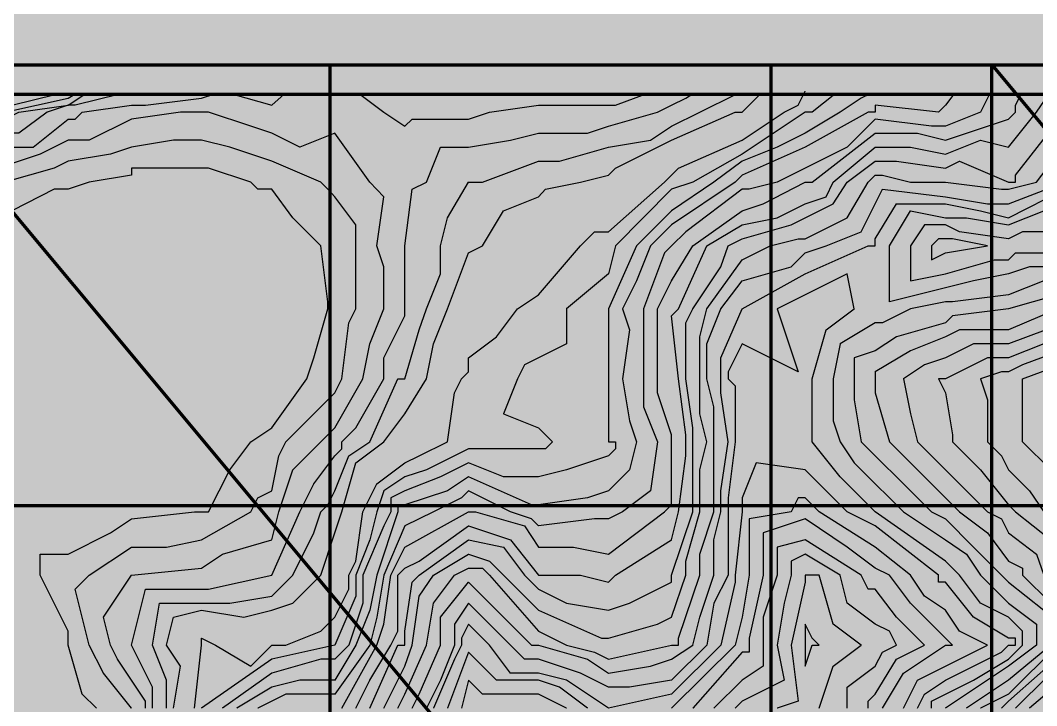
# Model space of a CAD drawing. Header units: millimetres. Extents: x 401 to 30661, y 2016 to 22119.
# Drawn here: x 2496 to 5954, y 12934 to 15267 of the extents above; entities that cross this region are included whole.
import ezdxf

# ---------------------------------------------------------------- set-up
doc = ezdxf.new("R2010")
doc.units = ezdxf.units.MM
doc.layers.add('3RD', color=140, linetype='Continuous', lineweight=25, true_color=0x7debff)
doc.layers.add('4TH DETAILS', color=125, linetype='Continuous', lineweight=15, true_color=0x39ffb0)
doc.layers.add('BACKGROUND', color=7, linetype='Continuous', true_color=0x000000)
for name, color, linetype, lineweight, true_color, transparency in [('GLOW-CYAN', 7, 'Continuous', 100, 0x7debff, 0.8), ('GLOW-CYAN-2', 7, 'Continuous', 50, 0x7debff, 0.8), ('GLOW-EMERALD-2', 7, 'Continuous', 30, 0x39ffb0, 0.8)]:
    doc.layers.add(name, color=color, linetype=linetype, lineweight=lineweight, true_color=true_color, transparency=transparency)
doc.layers.add('LAYOUT', color=83, linetype='Continuous', lineweight=50, true_color=0x7debff, plot=False)

msp = doc.modelspace()

# ---------------------------------------------------------------- hatches: boundary and pattern name
at = {"layer": 'BACKGROUND'}
h = msp.add_hatch(color=256, dxfattribs=at)
h.dxf.hatch_style = 1
h.paths.add_polyline_path([(400.723, 2015.745), (30660.634, 2015.745), (30660.634, 22119.328), (400.723, 22119.328)])

# ---------------------------------------------------------------- linework, layer by layer
at = {"layer": '3RD'}
msp.add_lwpolyline([(2050.723, 10665.853), (9450.723, 10665.853), (9450.723, 15015.853), (2050.723, 15015.853)], close=True, dxfattribs=at)
at = {"layer": '4TH DETAILS'}
for points in [[(2050.723, 14859.049), (2133.902, 14906.58), (2205.438, 14930.426), (2253.129, 14954.271), (2420.046, 14978.116), (2467.737, 14978.116), (2618.685, 15015.853)], [(2050.723, 14794.326), (2205.438, 14882.735), (2253.129, 14906.58), (2372.356, 14954.271), (2420.046, 14954.271), (2443.892, 14954.271), (2658.5, 15001.962), (2681.925, 15015.853)], [(2050.723, 14753.25), (2181.593, 14835.044), (2276.974, 14858.89), (2420.046, 14930.426), (2443.892, 14930.426), (2491.582, 14954.271), (2658.5, 14978.116), (2715.105, 15015.853)], [(2834.403, 15015.853), (2682.345, 14978.116), (2658.5, 14978.116), (2586.964, 14954.271), (2491.582, 14882.735), (2420.046, 14882.735), (2324.665, 14835.044), (2181.593, 14787.354), (2086.211, 14715.817), (2050.723, 14701.204)], [(2050.723, 14656.798), (2181.593, 14715.817), (2181.593, 14739.663), (2348.51, 14787.354), (2420.046, 14835.044), (2539.273, 14835.044), (2658.5, 14930.426), (2682.345, 14930.426), (2706.191, 14954.271), (2874.511, 14978.116), (2922.202, 14978.116), (3112.965, 15001.962), (3154.639, 15015.853)], [(2946.047, 12926.013), (2946.047, 12997.549), (2874.511, 13140.621), (2922.202, 13331.384), (3112.965, 13331.384), (3136.81, 13331.384), (3351.418, 13379.075), (3446.8, 13593.683), (3494.49, 13689.064), (3566.026, 13784.446), (3589.872, 13808.291), (3589.872, 13832.136), (3637.562, 13879.827), (3732.944, 14046.745), (3732.944, 14118.281), (3804.48, 14261.353), (3804.48, 14285.198), (3804.48, 14499.807), (3829.728, 14691.972), (3877.419, 14715.817), (3925.109, 14835.044), (4020.491, 14835.044), (4163.563, 14858.89), (4258.945, 14882.735), (4425.862, 14882.735), (4497.398, 14906.58), (4664.316, 14954.271), (4712.006, 14978.116), (4759.697, 15001.962), (4782.087, 15015.853)], [(2993.738, 12926.013), (2993.738, 13021.394), (2946.047, 13140.621), (2969.892, 13283.693), (3112.965, 13283.693), (3208.346, 13283.693), (3351.418, 13307.538), (3375.263, 13331.384), (3422.954, 13379.075), (3494.49, 13522.147), (3518.336, 13593.683), (3542.181, 13617.528), (3566.026, 13665.219), (3613.717, 13784.446), (3685.253, 13832.136), (3780.635, 14046.745), (3804.48, 14046.745), (3853.573, 14213.662), (3877.419, 14285.198), (3925.109, 14404.425), (3925.109, 14499.807), (3948.955, 14595.188), (4020.491, 14715.817), (4044.336, 14715.817), (4068.182, 14715.817), (4258.945, 14787.354), (4330.481, 14787.354), (4497.398, 14835.044), (4640.47, 14858.89), (4712.006, 14906.58), (4807.388, 14954.271), (4931.76, 15015.853)], [(3017.583, 12926.013), (3041.428, 13069.085), (2993.738, 13140.621), (3017.583, 13236.002), (3112.965, 13259.848), (3256.037, 13236.002), (3351.418, 13259.848), (3422.954, 13283.693), (3518.336, 13379.075), (3566.026, 13522.147), (3589.872, 13593.683), (3637.562, 13760.6), (3732.944, 13832.136), (3804.48, 13927.518), (3877.419, 14046.745), (3901.264, 14165.971), (3948.955, 14285.198), (4020.491, 14475.961), (4068.182, 14499.807), (4139.718, 14619.033), (4258.945, 14666.724), (4282.79, 14691.972), (4402.017, 14715.817), (4497.398, 14739.663), (4521.243, 14763.508), (4712.006, 14858.89), (4928.017, 14954.271), (4951.863, 14954.271), (5013.445, 15015.853)], [(3089.119, 12926.013), (3112.965, 13140.621), (3112.965, 13164.466), (3160.655, 13140.621), (3279.882, 13069.085), (3351.418, 13140.621), (3399.109, 13140.621), (3518.336, 13188.312), (3566.026, 13236.002), (3613.717, 13331.384), (3613.717, 13379.075), (3637.562, 13426.765), (3661.408, 13593.683), (3709.099, 13689.064), (3804.48, 13760.6), (3853.573, 13784.446), (3948.955, 13832.136), (3972.8, 13999.054), (3996.646, 14046.745), (4020.491, 14070.59), (4020.491, 14118.281), (4115.872, 14189.817), (4187.408, 14285.198), (4258.945, 14332.889), (4402.017, 14499.807), (4449.707, 14547.497), (4497.398, 14547.497), (4688.161, 14715.817), (4712.006, 14739.663), (4735.852, 14763.508), (4951.863, 14858.89), (5094.935, 14954.271), (5142.626, 14978.116), (5166.471, 15025.807)], [(5267.294, 15015.853), (5190.316, 14954.271), (5166.471, 14954.271), (4951.863, 14811.199), (4783.542, 14715.817), (4712.006, 14691.972), (4521.243, 14499.807), (4497.398, 14404.425), (4354.326, 14285.198), (4354.326, 14165.971), (4258.945, 14118.281), (4211.254, 14094.435), (4187.408, 14046.745), (4139.718, 13927.518), (4258.945, 13879.827), (4282.79, 13855.982), (4306.635, 13832.136), (4282.79, 13808.291), (4258.945, 13808.291), (4044.336, 13808.291), (4020.491, 13808.291), (3877.419, 13736.755), (3804.48, 13712.91), (3732.944, 13665.219), (3709.099, 13593.683), (3685.253, 13498.301), (3637.562, 13379.075), (3637.562, 13307.538), (3566.026, 13140.621), (3351.418, 13092.93), (3112.965, 12926.013)], [(5385.017, 15015.853), (5357.234, 15001.962), (5285.698, 14954.271), (5166.471, 14882.735), (5071.089, 14835.044), (4951.863, 14787.354), (4855.079, 14715.817), (4712.006, 14619.033), (4592.78, 14499.807), (4497.398, 14285.198), (4497.398, 14261.353), (4497.398, 14046.745), (4497.398, 13832.136), (4521.243, 13832.136), (4521.243, 13808.291), (4497.398, 13784.446), (4354.326, 13736.755), (4258.945, 13712.91), (4139.718, 13712.91), (4020.491, 13760.6), (3925.109, 13712.91), (3804.48, 13665.219), (3756.789, 13641.374), (3756.789, 13593.683), (3732.944, 13545.992), (3661.408, 13379.075), (3661.408, 13283.693), (3613.717, 13140.621), (3566.026, 13092.93), (3518.336, 13092.93), (3351.418, 13045.239), (3184.501, 12926.013)], [(3219.339, 15015.853), (3351.418, 14978.116), (3393.872, 15015.853)], [(5671.681, 15015.853), (5643.378, 14978.116), (5619.533, 14954.271), (5404.924, 14978.116), (5404.924, 14954.271), (5381.079, 14954.271), (5166.471, 14835.044), (4951.863, 14739.663), (4928.017, 14715.817), (4712.006, 14571.343), (4640.47, 14499.807), (4592.78, 14380.58), (4545.089, 14285.198), (4568.934, 14213.662), (4545.089, 14046.745), (4568.934, 13903.672), (4592.78, 13832.136), (4568.934, 13736.755), (4497.398, 13665.219), (4425.862, 13641.374), (4258.945, 13617.528), (4235.099, 13617.528), (4020.491, 13712.91), (3948.955, 13665.219), (3804.48, 13617.528), (3780.635, 13617.528), (3780.635, 13593.683), (3709.099, 13379.075), (3685.253, 13259.848), (3637.562, 13140.621), (3566.026, 13021.394), (3446.8, 13021.394), (3351.418, 12997.549), (3232.191, 12926.013)], [(5793.396, 15015.853), (5762.605, 14954.271), (5643.378, 14906.58), (5595.687, 14906.58), (5404.924, 14930.426), (5309.543, 14835.044), (5166.471, 14763.508), (5071.089, 14715.817), (4975.708, 14691.972), (4951.863, 14691.972), (4759.697, 14547.497), (4712.006, 14499.807), (4688.161, 14475.961), (4616.625, 14285.198), (4616.625, 14142.126), (4616.625, 14046.745), (4616.625, 13951.363), (4664.316, 13832.136), (4640.47, 13665.219), (4545.089, 13593.683), (4497.398, 13569.837), (4449.707, 13569.837), (4258.945, 13545.992), (4235.099, 13569.837), (4163.563, 13593.683), (4020.491, 13665.219), (3996.646, 13641.374), (3901.264, 13593.683), (3804.48, 13545.992), (3732.944, 13379.075), (3709.099, 13236.002), (3685.253, 13140.621), (3566.026, 12973.703), (3399.109, 12973.703), (3351.418, 12949.858), (3303.727, 12926.013)], [(3589.872, 12926.013), (3709.099, 13140.621), (3732.944, 13212.157), (3756.789, 13379.075), (3804.48, 13474.456), (4020.491, 13593.683), (4044.336, 13593.683), (4211.254, 13545.992), (4258.945, 13474.456), (4378.171, 13474.456), (4497.398, 13450.611), (4688.161, 13593.683), (4712.006, 13617.528), (4712.006, 13760.6), (4712.006, 13832.136), (4712.006, 13855.982), (4664.316, 13999.054), (4664.316, 14046.745), (4664.316, 14094.435), (4664.316, 14285.198), (4712.006, 14380.58), (4783.542, 14499.807), (4951.863, 14619.033), (5023.399, 14642.879), (5166.471, 14715.817), (5190.316, 14715.817), (5404.924, 14882.735), (5547.997, 14882.735), (5643.378, 14858.89), (5857.986, 14930.426), (5881.832, 14954.271), (5881.832, 14978.116), (5900.978, 15015.853)], [(3637.562, 12926.013), (3685.253, 13021.394), (3756.789, 13140.621), (3780.635, 13188.312), (3780.635, 13379.075), (3804.48, 13402.92), (3853.573, 13426.765), (4020.491, 13545.992), (4163.563, 13498.301), (4258.945, 13379.075), (4282.79, 13379.075), (4402.017, 13379.075), (4497.398, 13355.229), (4521.243, 13379.075), (4712.006, 13498.301), (4735.852, 13593.683), (4759.697, 13784.446), (4759.697, 13832.136), (4759.697, 13855.982), (4735.852, 14046.745), (4712.006, 14261.353), (4735.852, 14285.198), (4831.233, 14499.807), (4951.863, 14571.343), (5071.089, 14595.188), (5166.471, 14642.879), (5238.007, 14666.724), (5261.852, 14715.817), (5404.924, 14835.044), (5524.151, 14835.044), (5643.378, 14811.199), (5762.605, 14858.89), (5857.986, 14835.044), (5953.368, 14954.271), (5994.825, 15015.853)], [(3650.834, 15015.853), (3732.944, 14954.271), (3804.48, 14906.58), (3829.728, 14930.426), (4020.491, 14930.426), (4092.027, 14954.271), (4258.945, 14978.116), (4473.553, 14978.116), (4497.398, 14978.116), (4521.243, 14978.116), (4621.875, 15015.853)], [(2922.202, 12926.013), (2922.202, 12949.858), (2874.511, 13021.394), (2826.82, 13092.93), (2802.975, 13140.621), (2779.129, 13236.002), (2874.511, 13379.075), (3112.965, 13402.92), (3184.501, 13450.611), (3351.418, 13498.301), (3375.263, 13593.683), (3422.954, 13736.755), (3518.336, 13832.136), (3566.026, 13879.827), (3661.408, 14046.745), (3685.253, 14165.971), (3732.944, 14285.198), (3732.944, 14428.27), (3709.099, 14499.807), (3732.944, 14666.724), (3685.253, 14715.817), (3566.026, 14882.735), (3446.8, 14835.044), (3351.418, 14882.735), (3279.882, 14906.58), (3136.81, 14954.271), (3112.965, 14954.271), (3041.428, 14954.271), (2874.511, 14930.426), (2730.036, 14858.89), (2658.5, 14858.89), (2563.119, 14811.199), (2420.046, 14763.508)], [(3685.253, 12926.013), (3780.635, 13140.621), (3804.48, 13140.621), (3804.48, 13188.312), (3829.728, 13355.229), (3853.573, 13379.075), (4020.491, 13498.301), (4139.718, 13474.456), (4211.254, 13379.075), (4258.945, 13331.384), (4354.326, 13283.693), (4497.398, 13259.848), (4568.934, 13283.693), (4712.006, 13355.229), (4712.006, 13379.075), (4783.542, 13593.683), (4783.542, 13760.6), (4783.542, 13832.136), (4783.542, 13879.827), (4759.697, 14046.745), (4759.697, 14237.508), (4783.542, 14285.198), (4878.924, 14428.27), (4904.172, 14499.807), (4951.863, 14523.652), (5118.78, 14571.343), (5166.471, 14595.188), (5261.852, 14642.879), (5309.543, 14715.817), (5404.924, 14787.354), (5476.461, 14787.354), (5643.378, 14763.508), (5691.069, 14787.354), (5857.986, 14715.817), (5881.832, 14715.817), (5881.832, 14739.663), (6050.152, 14954.271)], [(3732.944, 12926.013), (3804.48, 13069.085), (3829.728, 13140.621), (3853.573, 13307.538), (3901.264, 13379.075), (4020.491, 13450.611), (4092.027, 13426.765), (4139.718, 13379.075), (4258.945, 13259.848), (4473.553, 13164.466), (4497.398, 13164.466), (4664.316, 13212.157), (4712.006, 13236.002), (4759.697, 13379.075), (4759.697, 13426.765), (4807.388, 13593.683), (4807.388, 13736.755), (4831.233, 13832.136), (4807.388, 13927.518), (4807.388, 14046.745), (4807.388, 14189.817), (4831.233, 14285.198), (4951.863, 14452.116), (5047.244, 14499.807), (5142.626, 14523.652), (5166.471, 14523.652), (5309.543, 14595.188), (5381.079, 14715.817), (5404.924, 14739.663), (5428.77, 14739.663), (5524.151, 14715.817), (5643.378, 14715.817), (5834.141, 14691.972), (5857.986, 14691.972), (5953.368, 14715.817), (6097.843, 14906.58)], [(2874.511, 12926.013), (2779.129, 13045.239), (2730.036, 13140.621), (2682.345, 13331.384), (2730.036, 13379.075), (2874.511, 13474.456), (2993.738, 13474.456), (3112.965, 13498.301), (3279.882, 13593.683), (3303.727, 13641.374), (3351.418, 13665.219), (3375.263, 13784.446), (3399.109, 13832.136), (3566.026, 13999.054), (3589.872, 14046.745), (3613.717, 14237.508), (3637.562, 14285.198), (3637.562, 14332.889), (3637.562, 14499.807), (3637.562, 14571.343), (3566.026, 14666.724), (3542.181, 14691.972), (3518.336, 14715.817), (3351.418, 14787.354), (3208.346, 14835.044), (3112.965, 14858.89), (3017.583, 14858.89), (2874.511, 14835.044), (2802.975, 14811.199), (2658.5, 14787.354), (2610.809, 14763.508), (2443.892, 14715.817)], [(2755.284, 12926.013), (2706.191, 12973.703), (2658.5, 13140.621), (2658.5, 13188.312), (2563.119, 13379.075), (2563.119, 13450.611), (2658.5, 13450.611), (2802.975, 13522.147), (2874.511, 13569.837), (3089.119, 13593.683), (3112.965, 13593.683), (3136.81, 13593.683), (3208.346, 13736.755), (3279.882, 13832.136), (3351.418, 13879.827), (3470.645, 14046.745), (3494.49, 14118.281), (3542.181, 14285.198), (3542.181, 14309.044), (3518.336, 14499.807), (3422.954, 14595.188), (3351.418, 14691.972), (3303.727, 14691.972), (3279.882, 14715.817), (3136.81, 14763.508), (3112.965, 14763.508), (2922.202, 14763.508), (2874.511, 14763.508), (2874.511, 14739.663), (2730.036, 14715.817), (2658.5, 14691.972), (2610.809, 14691.972), (2420.046, 14595.188)], [(3780.635, 12926.013), (3804.48, 12973.703), (3877.419, 13140.621), (3901.264, 13283.693), (3972.8, 13379.075), (4020.491, 13402.92), (4068.182, 13402.92), (4092.027, 13379.075), (4258.945, 13188.312), (4354.326, 13140.621), (4449.707, 13116.776), (4497.398, 13092.93), (4712.006, 13140.621), (4735.852, 13140.621), (4735.852, 13164.466), (4807.388, 13379.075), (4807.388, 13450.611), (4855.079, 13593.683), (4855.079, 13689.064), (4855.079, 13832.136), (4855.079, 13951.363), (4831.233, 14046.745), (4831.233, 14165.971), (4878.924, 14285.198), (4951.863, 14380.58), (5118.78, 14428.27), (5166.471, 14475.961), (5238.007, 14499.807), (5357.234, 14547.497), (5404.924, 14642.879), (5428.77, 14691.972), (5643.378, 14666.724), (5786.45, 14642.879), (5857.986, 14642.879), (6050.152, 14715.817)], [(3829.728, 12926.013), (3853.573, 12973.703), (3925.109, 13140.621), (3925.109, 13236.002), (4020.491, 13355.229), (4235.099, 13140.621), (4258.945, 13140.621), (4425.862, 13092.93), (4497.398, 13045.239), (4640.47, 13069.085), (4712.006, 13092.93), (4783.542, 13140.621), (4807.388, 13236.002), (4855.079, 13379.075), (4855.079, 13498.301), (4878.924, 13593.683), (4878.924, 13665.219), (4904.172, 13832.136), (4878.924, 13999.054), (4878.924, 14046.745), (4878.924, 14118.281), (4951.863, 14285.198), (5166.471, 14404.425), (5381.079, 14499.807), (5404.924, 14499.807), (5404.924, 14523.652), (5476.461, 14642.879), (5643.378, 14642.879), (5762.605, 14619.033), (5857.986, 14595.188), (6050.152, 14691.972)], [(6097.843, 14428.27), (5929.522, 14428.27), (5857.986, 14404.425), (5738.76, 14380.58), (5643.378, 14356.734), (5452.615, 14309.044), (5452.615, 14499.807), (5524.151, 14619.033), (5643.378, 14595.188), (5714.914, 14595.188), (5857.986, 14571.343), (5978.616, 14619.033)], [(5595.687, 12926.013), (5595.687, 12949.858), (5643.378, 12973.703), (5738.76, 13021.394), (5857.986, 13092.93), (5905.677, 13140.621), (5905.677, 13188.312), (5857.986, 13236.002), (5762.605, 13283.693), (5691.069, 13379.075), (5667.223, 13402.92), (5643.378, 13426.765), (5404.924, 13593.683), (5285.698, 13712.91), (5190.316, 13832.136), (5190.316, 14046.745), (5238.007, 14213.662), (5333.388, 14285.198), (5309.543, 14404.425), (5166.471, 14332.889), (5071.089, 14285.198), (5142.626, 14070.59), (4951.863, 14165.971), (4904.172, 14070.59), (4904.172, 14046.745), (4928.017, 14022.899), (4928.017, 13832.136), (4904.172, 13641.374), (4904.172, 13593.683), (4904.172, 13545.992), (4904.172, 13379.075), (4855.079, 13283.693), (4831.233, 13140.621), (4712.006, 13021.394), (4568.934, 12997.549), (4497.398, 12997.549), (4402.017, 13045.239), (4258.945, 13092.93), (4211.254, 13092.93), (4163.563, 13140.621), (4020.491, 13283.693), (3972.8, 13212.157), (3972.8, 13140.621), (3925.109, 13021.394), (3877.419, 12926.013)], [(5978.616, 14380.58), (5857.986, 14332.889), (5667.223, 14309.044), (5643.378, 14309.044), (5524.151, 14285.198), (5428.77, 14237.508), (5404.924, 14237.508), (5285.698, 14165.971), (5261.852, 14046.745), (5261.852, 13903.672), (5285.698, 13832.136), (5333.388, 13760.6), (5404.924, 13689.064), (5452.615, 13641.374), (5500.306, 13593.683), (5643.378, 13498.301), (5714.914, 13450.611), (5762.605, 13379.075), (5810.296, 13331.384), (5857.986, 13283.693), (5953.368, 13212.157), (5953.368, 13140.621), (5857.986, 13069.085), (5643.378, 12926.013)], [(6026.307, 14332.889), (5857.986, 14285.198), (5667.223, 14261.353), (5643.378, 14237.508), (5476.461, 14189.817), (5404.924, 14142.126), (5333.388, 14118.281), (5333.388, 14046.745), (5333.388, 13975.209), (5357.234, 13832.136), (5381.079, 13808.291), (5404.924, 13784.446), (5500.306, 13689.064), (5595.687, 13593.683), (5643.378, 13569.837), (5738.76, 13474.456), (5834.141, 13379.075), (5857.986, 13355.229), (5978.616, 13259.848)], [(6026.307, 14285.198), (5857.986, 14213.662), (5691.069, 14213.662), (5643.378, 14189.817), (5524.151, 14142.126), (5404.924, 14070.59), (5404.924, 14046.745), (5404.924, 13999.054), (5452.615, 13832.136), (5547.997, 13736.755), (5643.378, 13641.374), (5667.223, 13617.528), (5691.069, 13593.683), (5786.45, 13522.147), (5857.986, 13426.765), (5905.677, 13402.92), (5905.677, 13379.075), (6002.461, 13283.693)], [(6050.152, 14237.508), (5857.986, 14165.971), (5738.76, 14165.971), (5643.378, 14118.281), (5571.842, 14094.435), (5500.306, 14046.745), (5524.151, 13927.518), (5547.997, 13832.136), (5595.687, 13784.446), (5643.378, 13736.755), (5714.914, 13665.219), (5786.45, 13593.683), (5834.141, 13569.837), (5857.986, 13522.147), (5953.368, 13450.611), (5978.616, 13379.075)], [(5978.616, 14165.971), (5857.986, 14118.281), (5786.45, 14118.281), (5643.378, 14046.745), (5619.533, 14046.745), (5643.378, 13999.054), (5667.223, 13855.982), (5667.223, 13832.136), (5762.605, 13736.755), (5857.986, 13617.528), (5881.832, 13593.683), (6002.461, 13498.301)], [(6097.843, 14165.971), (5905.677, 14094.435), (5857.986, 14070.59), (5834.141, 14070.59), (5762.605, 14046.745), (5786.45, 13975.209), (5786.45, 13832.136), (5834.141, 13784.446), (5857.986, 13736.755), (5929.522, 13665.219), (5978.616, 13593.683)], [(6002.461, 13736.755), (5905.677, 13832.136), (5905.677, 13855.982), (5905.677, 14046.745), (6097.843, 14118.281)], [(5547.997, 12926.013), (5571.842, 12973.703), (5643.378, 13021.394), (5834.141, 13116.776), (5857.986, 13140.621), (5881.832, 13140.621), (5881.832, 13164.466), (5857.986, 13164.466), (5738.76, 13236.002), (5643.378, 13355.229), (5619.533, 13355.229), (5619.533, 13379.075), (5404.924, 13545.992), (5309.543, 13593.683), (5238.007, 13665.219), (5166.471, 13736.755), (4999.553, 13760.6), (4951.863, 13641.374), (4951.863, 13593.683), (4928.017, 13379.075), (4928.017, 13355.229), (4878.924, 13140.621), (4712.006, 12973.703), (4497.398, 12926.013), (4354.326, 13021.394), (4258.945, 13045.239), (4163.563, 13045.239), (4092.027, 13140.621), (4020.491, 13212.157), (3996.646, 13164.466), (3996.646, 13140.621), (3972.8, 13092.93), (3901.264, 12926.013)], [(5500.306, 12926.013), (5547.997, 13021.394), (5643.378, 13069.085), (5786.45, 13140.621), (5691.069, 13188.312), (5643.378, 13259.848), (5571.842, 13307.538), (5524.151, 13379.075), (5404.924, 13474.456), (5214.162, 13593.683), (5190.316, 13617.528), (5166.471, 13641.374), (5142.626, 13641.374), (5118.78, 13593.683), (4975.708, 13569.837), (4975.708, 13379.075), (4951.863, 13236.002), (4928.017, 13140.621), (4712.006, 12926.013)], [(5428.77, 12926.013), (5500.306, 13045.239), (5643.378, 13140.621), (5667.223, 13140.621), (5643.378, 13164.466), (5524.151, 13283.693), (5452.615, 13379.075), (5404.924, 13402.92), (5309.543, 13474.456), (5166.471, 13569.837), (5023.399, 13522.147), (5023.399, 13379.075), (4975.708, 13164.466), (4975.708, 13140.621), (4975.708, 13116.776), (4951.863, 13116.776), (4783.542, 12926.013)], [(5381.079, 12926.013), (5381.079, 12949.858), (5404.924, 12973.703), (5476.461, 13092.93), (5571.842, 13140.621), (5476.461, 13236.002), (5404.924, 13331.384), (5381.079, 13331.384), (5357.234, 13379.075), (5166.471, 13498.301), (5071.089, 13474.456), (5071.089, 13379.075), (5023.399, 13236.002), (5023.399, 13140.621), (5023.399, 13069.085), (4951.863, 13021.394), (4855.079, 12926.013)], [(5309.543, 12926.013), (5309.543, 12997.549), (5404.924, 13069.085), (5428.77, 13116.776), (5476.461, 13140.621), (5452.615, 13188.312), (5404.924, 13212.157), (5309.543, 13283.693), (5285.698, 13379.075), (5166.471, 13450.611), (5118.78, 13426.765), (5118.78, 13379.075), (5094.935, 13283.693), (5071.089, 13140.621), (5094.935, 13021.394), (4951.863, 12949.858), (4928.017, 12926.013)], [(5214.162, 12926.013), (5261.852, 13069.085), (5357.234, 13140.621), (5261.852, 13212.157), (5214.162, 13379.075), (5166.471, 13379.075), (5166.471, 13355.229), (5118.78, 13140.621), (5142.626, 12949.858), (5071.089, 12926.013)], [(6002.461, 13140.621), (5857.986, 13021.394), (5714.914, 12926.013)], [(6026.307, 13140.621), (5857.986, 12973.703), (5762.605, 12926.013)], [(6073.997, 13140.621), (5857.986, 12949.858), (5834.141, 12926.013)], [(6097.843, 13140.621), (5881.832, 12926.013)], [(4425.862, 12926.013), (4330.481, 12997.549), (4258.945, 13021.394), (4115.872, 13021.394), (4020.491, 13116.776), (3948.955, 12926.013)], [(6097.843, 13069.085), (5929.522, 12926.013)], [(4354.326, 12926.013), (4306.635, 12949.858), (4258.945, 12973.703), (4068.182, 12973.703), (4020.491, 13021.394), (3996.646, 12926.013)]]:
    msp.add_lwpolyline(points, dxfattribs=at)
for points in [[(2050.723, 10665.853), (9450.723, 10665.853), (9450.723, 15015.853), (2050.723, 15015.853)], [(6288.606, 14547.497), (6097.843, 14547.497), (5905.677, 14547.497), (5857.986, 14523.652), (5691.069, 14547.497), (5643.378, 14571.343), (5571.842, 14571.343), (5524.151, 14499.807), (5524.151, 14380.58), (5643.378, 14404.425), (5810.296, 14452.116), (5857.986, 14452.116), (5881.832, 14475.961), (6097.843, 14475.961), (6121.688, 14475.961), (6336.296, 14475.961), (6455.523, 14499.807), (6360.142, 14523.652), (6336.296, 14619.033)], [(5619.533, 14523.652), (5595.687, 14499.807), (5595.687, 14452.116), (5643.378, 14475.961), (5786.45, 14499.807), (5667.223, 14523.652), (5643.378, 14523.652)], [(5166.471, 13212.157), (5166.471, 13140.621), (5166.471, 13069.085), (5190.316, 13140.621), (5214.162, 13140.621), (5190.316, 13164.466)]]:
    msp.add_lwpolyline(points, close=True, dxfattribs=at)
at = {"layer": 'GLOW-CYAN'}
for points in [[(550.723, 15115.853), (9550.723, 15115.853)], [(2050.723, 15115.853), (5800.723, 10615.853)], [(3550.723, 6115.853), (3550.723, 15115.853)], [(5050.723, 6115.853), (5050.723, 15115.853)], [(5800.723, 6115.853), (5800.723, 15115.853)], [(5800.723, 15115.853), (9550.723, 10615.853)], [(550.723, 15015.853), (9550.723, 15015.853)], [(550.723, 13615.853), (9550.723, 13615.853)]]:
    msp.add_lwpolyline(points, dxfattribs=at)
at = {"layer": 'GLOW-CYAN-2'}
msp.add_lwpolyline([(2050.723, 10665.853), (9450.723, 10665.853), (9450.723, 15015.853), (2050.723, 15015.853)], close=True, dxfattribs=at)
at = {"layer": 'GLOW-EMERALD-2'}
for points in [[(2050.723, 14859.049), (2133.902, 14906.58), (2205.438, 14930.426), (2253.129, 14954.271), (2420.046, 14978.116), (2467.737, 14978.116), (2618.685, 15015.853)], [(2050.723, 14794.326), (2205.438, 14882.735), (2253.129, 14906.58), (2372.356, 14954.271), (2420.046, 14954.271), (2443.892, 14954.271), (2658.5, 15001.962), (2681.925, 15015.853)], [(2050.723, 14753.25), (2181.593, 14835.044), (2276.974, 14858.89), (2420.046, 14930.426), (2443.892, 14930.426), (2491.582, 14954.271), (2658.5, 14978.116), (2715.105, 15015.853)], [(2834.403, 15015.853), (2682.345, 14978.116), (2658.5, 14978.116), (2586.964, 14954.271), (2491.582, 14882.735), (2420.046, 14882.735), (2324.665, 14835.044), (2181.593, 14787.354), (2086.211, 14715.817), (2050.723, 14701.204)], [(2050.723, 14656.798), (2181.593, 14715.817), (2181.593, 14739.663), (2348.51, 14787.354), (2420.046, 14835.044), (2539.273, 14835.044), (2658.5, 14930.426), (2682.345, 14930.426), (2706.191, 14954.271), (2874.511, 14978.116), (2922.202, 14978.116), (3112.965, 15001.962), (3154.639, 15015.853)], [(2946.047, 12926.013), (2946.047, 12997.549), (2874.511, 13140.621), (2922.202, 13331.384), (3112.965, 13331.384), (3136.81, 13331.384), (3351.418, 13379.075), (3446.8, 13593.683), (3494.49, 13689.064), (3566.026, 13784.446), (3589.872, 13808.291), (3589.872, 13832.136), (3637.562, 13879.827), (3732.944, 14046.745), (3732.944, 14118.281), (3804.48, 14261.353), (3804.48, 14285.198), (3804.48, 14499.807), (3829.728, 14691.972), (3877.419, 14715.817), (3925.109, 14835.044), (4020.491, 14835.044), (4163.563, 14858.89), (4258.945, 14882.735), (4425.862, 14882.735), (4497.398, 14906.58), (4664.316, 14954.271), (4712.006, 14978.116), (4759.697, 15001.962), (4782.087, 15015.853)], [(2993.738, 12926.013), (2993.738, 13021.394), (2946.047, 13140.621), (2969.892, 13283.693), (3112.965, 13283.693), (3208.346, 13283.693), (3351.418, 13307.538), (3375.263, 13331.384), (3422.954, 13379.075), (3494.49, 13522.147), (3518.336, 13593.683), (3542.181, 13617.528), (3566.026, 13665.219), (3613.717, 13784.446), (3685.253, 13832.136), (3780.635, 14046.745), (3804.48, 14046.745), (3853.573, 14213.662), (3877.419, 14285.198), (3925.109, 14404.425), (3925.109, 14499.807), (3948.955, 14595.188), (4020.491, 14715.817), (4044.336, 14715.817), (4068.182, 14715.817), (4258.945, 14787.354), (4330.481, 14787.354), (4497.398, 14835.044), (4640.47, 14858.89), (4712.006, 14906.58), (4807.388, 14954.271), (4931.76, 15015.853)], [(3017.583, 12926.013), (3041.428, 13069.085), (2993.738, 13140.621), (3017.583, 13236.002), (3112.965, 13259.848), (3256.037, 13236.002), (3351.418, 13259.848), (3422.954, 13283.693), (3518.336, 13379.075), (3566.026, 13522.147), (3589.872, 13593.683), (3637.562, 13760.6), (3732.944, 13832.136), (3804.48, 13927.518), (3877.419, 14046.745), (3901.264, 14165.971), (3948.955, 14285.198), (4020.491, 14475.961), (4068.182, 14499.807), (4139.718, 14619.033), (4258.945, 14666.724), (4282.79, 14691.972), (4402.017, 14715.817), (4497.398, 14739.663), (4521.243, 14763.508), (4712.006, 14858.89), (4928.017, 14954.271), (4951.863, 14954.271), (5013.445, 15015.853)], [(3089.119, 12926.013), (3112.965, 13140.621), (3112.965, 13164.466), (3160.655, 13140.621), (3279.882, 13069.085), (3351.418, 13140.621), (3399.109, 13140.621), (3518.336, 13188.312), (3566.026, 13236.002), (3613.717, 13331.384), (3613.717, 13379.075), (3637.562, 13426.765), (3661.408, 13593.683), (3709.099, 13689.064), (3804.48, 13760.6), (3853.573, 13784.446), (3948.955, 13832.136), (3972.8, 13999.054), (3996.646, 14046.745), (4020.491, 14070.59), (4020.491, 14118.281), (4115.872, 14189.817), (4187.408, 14285.198), (4258.945, 14332.889), (4402.017, 14499.807), (4449.707, 14547.497), (4497.398, 14547.497), (4688.161, 14715.817), (4712.006, 14739.663), (4735.852, 14763.508), (4951.863, 14858.89), (5094.935, 14954.271), (5142.626, 14978.116), (5166.471, 15025.807)], [(5267.294, 15015.853), (5190.316, 14954.271), (5166.471, 14954.271), (4951.863, 14811.199), (4783.542, 14715.817), (4712.006, 14691.972), (4521.243, 14499.807), (4497.398, 14404.425), (4354.326, 14285.198), (4354.326, 14165.971), (4258.945, 14118.281), (4211.254, 14094.435), (4187.408, 14046.745), (4139.718, 13927.518), (4258.945, 13879.827), (4282.79, 13855.982), (4306.635, 13832.136), (4282.79, 13808.291), (4258.945, 13808.291), (4044.336, 13808.291), (4020.491, 13808.291), (3877.419, 13736.755), (3804.48, 13712.91), (3732.944, 13665.219), (3709.099, 13593.683), (3685.253, 13498.301), (3637.562, 13379.075), (3637.562, 13307.538), (3566.026, 13140.621), (3351.418, 13092.93), (3112.965, 12926.013)], [(5385.017, 15015.853), (5357.234, 15001.962), (5285.698, 14954.271), (5166.471, 14882.735), (5071.089, 14835.044), (4951.863, 14787.354), (4855.079, 14715.817), (4712.006, 14619.033), (4592.78, 14499.807), (4497.398, 14285.198), (4497.398, 14261.353), (4497.398, 14046.745), (4497.398, 13832.136), (4521.243, 13832.136), (4521.243, 13808.291), (4497.398, 13784.446), (4354.326, 13736.755), (4258.945, 13712.91), (4139.718, 13712.91), (4020.491, 13760.6), (3925.109, 13712.91), (3804.48, 13665.219), (3756.789, 13641.374), (3756.789, 13593.683), (3732.944, 13545.992), (3661.408, 13379.075), (3661.408, 13283.693), (3613.717, 13140.621), (3566.026, 13092.93), (3518.336, 13092.93), (3351.418, 13045.239), (3184.501, 12926.013)], [(3219.339, 15015.853), (3351.418, 14978.116), (3393.872, 15015.853)], [(5671.681, 15015.853), (5643.378, 14978.116), (5619.533, 14954.271), (5404.924, 14978.116), (5404.924, 14954.271), (5381.079, 14954.271), (5166.471, 14835.044), (4951.863, 14739.663), (4928.017, 14715.817), (4712.006, 14571.343), (4640.47, 14499.807), (4592.78, 14380.58), (4545.089, 14285.198), (4568.934, 14213.662), (4545.089, 14046.745), (4568.934, 13903.672), (4592.78, 13832.136), (4568.934, 13736.755), (4497.398, 13665.219), (4425.862, 13641.374), (4258.945, 13617.528), (4235.099, 13617.528), (4020.491, 13712.91), (3948.955, 13665.219), (3804.48, 13617.528), (3780.635, 13617.528), (3780.635, 13593.683), (3709.099, 13379.075), (3685.253, 13259.848), (3637.562, 13140.621), (3566.026, 13021.394), (3446.8, 13021.394), (3351.418, 12997.549), (3232.191, 12926.013)], [(5793.396, 15015.853), (5762.605, 14954.271), (5643.378, 14906.58), (5595.687, 14906.58), (5404.924, 14930.426), (5309.543, 14835.044), (5166.471, 14763.508), (5071.089, 14715.817), (4975.708, 14691.972), (4951.863, 14691.972), (4759.697, 14547.497), (4712.006, 14499.807), (4688.161, 14475.961), (4616.625, 14285.198), (4616.625, 14142.126), (4616.625, 14046.745), (4616.625, 13951.363), (4664.316, 13832.136), (4640.47, 13665.219), (4545.089, 13593.683), (4497.398, 13569.837), (4449.707, 13569.837), (4258.945, 13545.992), (4235.099, 13569.837), (4163.563, 13593.683), (4020.491, 13665.219), (3996.646, 13641.374), (3901.264, 13593.683), (3804.48, 13545.992), (3732.944, 13379.075), (3709.099, 13236.002), (3685.253, 13140.621), (3566.026, 12973.703), (3399.109, 12973.703), (3351.418, 12949.858), (3303.727, 12926.013)], [(3589.872, 12926.013), (3709.099, 13140.621), (3732.944, 13212.157), (3756.789, 13379.075), (3804.48, 13474.456), (4020.491, 13593.683), (4044.336, 13593.683), (4211.254, 13545.992), (4258.945, 13474.456), (4378.171, 13474.456), (4497.398, 13450.611), (4688.161, 13593.683), (4712.006, 13617.528), (4712.006, 13760.6), (4712.006, 13832.136), (4712.006, 13855.982), (4664.316, 13999.054), (4664.316, 14046.745), (4664.316, 14094.435), (4664.316, 14285.198), (4712.006, 14380.58), (4783.542, 14499.807), (4951.863, 14619.033), (5023.399, 14642.879), (5166.471, 14715.817), (5190.316, 14715.817), (5404.924, 14882.735), (5547.997, 14882.735), (5643.378, 14858.89), (5857.986, 14930.426), (5881.832, 14954.271), (5881.832, 14978.116), (5900.978, 15015.853)], [(3637.562, 12926.013), (3685.253, 13021.394), (3756.789, 13140.621), (3780.635, 13188.312), (3780.635, 13379.075), (3804.48, 13402.92), (3853.573, 13426.765), (4020.491, 13545.992), (4163.563, 13498.301), (4258.945, 13379.075), (4282.79, 13379.075), (4402.017, 13379.075), (4497.398, 13355.229), (4521.243, 13379.075), (4712.006, 13498.301), (4735.852, 13593.683), (4759.697, 13784.446), (4759.697, 13832.136), (4759.697, 13855.982), (4735.852, 14046.745), (4712.006, 14261.353), (4735.852, 14285.198), (4831.233, 14499.807), (4951.863, 14571.343), (5071.089, 14595.188), (5166.471, 14642.879), (5238.007, 14666.724), (5261.852, 14715.817), (5404.924, 14835.044), (5524.151, 14835.044), (5643.378, 14811.199), (5762.605, 14858.89), (5857.986, 14835.044), (5953.368, 14954.271), (5994.825, 15015.853)], [(3650.834, 15015.853), (3732.944, 14954.271), (3804.48, 14906.58), (3829.728, 14930.426), (4020.491, 14930.426), (4092.027, 14954.271), (4258.945, 14978.116), (4473.553, 14978.116), (4497.398, 14978.116), (4521.243, 14978.116), (4621.875, 15015.853)], [(2922.202, 12926.013), (2922.202, 12949.858), (2874.511, 13021.394), (2826.82, 13092.93), (2802.975, 13140.621), (2779.129, 13236.002), (2874.511, 13379.075), (3112.965, 13402.92), (3184.501, 13450.611), (3351.418, 13498.301), (3375.263, 13593.683), (3422.954, 13736.755), (3518.336, 13832.136), (3566.026, 13879.827), (3661.408, 14046.745), (3685.253, 14165.971), (3732.944, 14285.198), (3732.944, 14428.27), (3709.099, 14499.807), (3732.944, 14666.724), (3685.253, 14715.817), (3566.026, 14882.735), (3446.8, 14835.044), (3351.418, 14882.735), (3279.882, 14906.58), (3136.81, 14954.271), (3112.965, 14954.271), (3041.428, 14954.271), (2874.511, 14930.426), (2730.036, 14858.89), (2658.5, 14858.89), (2563.119, 14811.199), (2420.046, 14763.508)], [(3685.253, 12926.013), (3780.635, 13140.621), (3804.48, 13140.621), (3804.48, 13188.312), (3829.728, 13355.229), (3853.573, 13379.075), (4020.491, 13498.301), (4139.718, 13474.456), (4211.254, 13379.075), (4258.945, 13331.384), (4354.326, 13283.693), (4497.398, 13259.848), (4568.934, 13283.693), (4712.006, 13355.229), (4712.006, 13379.075), (4783.542, 13593.683), (4783.542, 13760.6), (4783.542, 13832.136), (4783.542, 13879.827), (4759.697, 14046.745), (4759.697, 14237.508), (4783.542, 14285.198), (4878.924, 14428.27), (4904.172, 14499.807), (4951.863, 14523.652), (5118.78, 14571.343), (5166.471, 14595.188), (5261.852, 14642.879), (5309.543, 14715.817), (5404.924, 14787.354), (5476.461, 14787.354), (5643.378, 14763.508), (5691.069, 14787.354), (5857.986, 14715.817), (5881.832, 14715.817), (5881.832, 14739.663), (6050.152, 14954.271)], [(3732.944, 12926.013), (3804.48, 13069.085), (3829.728, 13140.621), (3853.573, 13307.538), (3901.264, 13379.075), (4020.491, 13450.611), (4092.027, 13426.765), (4139.718, 13379.075), (4258.945, 13259.848), (4473.553, 13164.466), (4497.398, 13164.466), (4664.316, 13212.157), (4712.006, 13236.002), (4759.697, 13379.075), (4759.697, 13426.765), (4807.388, 13593.683), (4807.388, 13736.755), (4831.233, 13832.136), (4807.388, 13927.518), (4807.388, 14046.745), (4807.388, 14189.817), (4831.233, 14285.198), (4951.863, 14452.116), (5047.244, 14499.807), (5142.626, 14523.652), (5166.471, 14523.652), (5309.543, 14595.188), (5381.079, 14715.817), (5404.924, 14739.663), (5428.77, 14739.663), (5524.151, 14715.817), (5643.378, 14715.817), (5834.141, 14691.972), (5857.986, 14691.972), (5953.368, 14715.817), (6097.843, 14906.58)], [(2874.511, 12926.013), (2779.129, 13045.239), (2730.036, 13140.621), (2682.345, 13331.384), (2730.036, 13379.075), (2874.511, 13474.456), (2993.738, 13474.456), (3112.965, 13498.301), (3279.882, 13593.683), (3303.727, 13641.374), (3351.418, 13665.219), (3375.263, 13784.446), (3399.109, 13832.136), (3566.026, 13999.054), (3589.872, 14046.745), (3613.717, 14237.508), (3637.562, 14285.198), (3637.562, 14332.889), (3637.562, 14499.807), (3637.562, 14571.343), (3566.026, 14666.724), (3542.181, 14691.972), (3518.336, 14715.817), (3351.418, 14787.354), (3208.346, 14835.044), (3112.965, 14858.89), (3017.583, 14858.89), (2874.511, 14835.044), (2802.975, 14811.199), (2658.5, 14787.354), (2610.809, 14763.508), (2443.892, 14715.817)], [(2755.284, 12926.013), (2706.191, 12973.703), (2658.5, 13140.621), (2658.5, 13188.312), (2563.119, 13379.075), (2563.119, 13450.611), (2658.5, 13450.611), (2802.975, 13522.147), (2874.511, 13569.837), (3089.119, 13593.683), (3112.965, 13593.683), (3136.81, 13593.683), (3208.346, 13736.755), (3279.882, 13832.136), (3351.418, 13879.827), (3470.645, 14046.745), (3494.49, 14118.281), (3542.181, 14285.198), (3542.181, 14309.044), (3518.336, 14499.807), (3422.954, 14595.188), (3351.418, 14691.972), (3303.727, 14691.972), (3279.882, 14715.817), (3136.81, 14763.508), (3112.965, 14763.508), (2922.202, 14763.508), (2874.511, 14763.508), (2874.511, 14739.663), (2730.036, 14715.817), (2658.5, 14691.972), (2610.809, 14691.972), (2420.046, 14595.188)], [(3780.635, 12926.013), (3804.48, 12973.703), (3877.419, 13140.621), (3901.264, 13283.693), (3972.8, 13379.075), (4020.491, 13402.92), (4068.182, 13402.92), (4092.027, 13379.075), (4258.945, 13188.312), (4354.326, 13140.621), (4449.707, 13116.776), (4497.398, 13092.93), (4712.006, 13140.621), (4735.852, 13140.621), (4735.852, 13164.466), (4807.388, 13379.075), (4807.388, 13450.611), (4855.079, 13593.683), (4855.079, 13689.064), (4855.079, 13832.136), (4855.079, 13951.363), (4831.233, 14046.745), (4831.233, 14165.971), (4878.924, 14285.198), (4951.863, 14380.58), (5118.78, 14428.27), (5166.471, 14475.961), (5238.007, 14499.807), (5357.234, 14547.497), (5404.924, 14642.879), (5428.77, 14691.972), (5643.378, 14666.724), (5786.45, 14642.879), (5857.986, 14642.879), (6050.152, 14715.817)], [(3829.728, 12926.013), (3853.573, 12973.703), (3925.109, 13140.621), (3925.109, 13236.002), (4020.491, 13355.229), (4235.099, 13140.621), (4258.945, 13140.621), (4425.862, 13092.93), (4497.398, 13045.239), (4640.47, 13069.085), (4712.006, 13092.93), (4783.542, 13140.621), (4807.388, 13236.002), (4855.079, 13379.075), (4855.079, 13498.301), (4878.924, 13593.683), (4878.924, 13665.219), (4904.172, 13832.136), (4878.924, 13999.054), (4878.924, 14046.745), (4878.924, 14118.281), (4951.863, 14285.198), (5166.471, 14404.425), (5381.079, 14499.807), (5404.924, 14499.807), (5404.924, 14523.652), (5476.461, 14642.879), (5643.378, 14642.879), (5762.605, 14619.033), (5857.986, 14595.188), (6050.152, 14691.972)], [(6097.843, 14428.27), (5929.522, 14428.27), (5857.986, 14404.425), (5738.76, 14380.58), (5643.378, 14356.734), (5452.615, 14309.044), (5452.615, 14499.807), (5524.151, 14619.033), (5643.378, 14595.188), (5714.914, 14595.188), (5857.986, 14571.343), (5978.616, 14619.033)], [(5595.687, 12926.013), (5595.687, 12949.858), (5643.378, 12973.703), (5738.76, 13021.394), (5857.986, 13092.93), (5905.677, 13140.621), (5905.677, 13188.312), (5857.986, 13236.002), (5762.605, 13283.693), (5691.069, 13379.075), (5667.223, 13402.92), (5643.378, 13426.765), (5404.924, 13593.683), (5285.698, 13712.91), (5190.316, 13832.136), (5190.316, 14046.745), (5238.007, 14213.662), (5333.388, 14285.198), (5309.543, 14404.425), (5166.471, 14332.889), (5071.089, 14285.198), (5142.626, 14070.59), (4951.863, 14165.971), (4904.172, 14070.59), (4904.172, 14046.745), (4928.017, 14022.899), (4928.017, 13832.136), (4904.172, 13641.374), (4904.172, 13593.683), (4904.172, 13545.992), (4904.172, 13379.075), (4855.079, 13283.693), (4831.233, 13140.621), (4712.006, 13021.394), (4568.934, 12997.549), (4497.398, 12997.549), (4402.017, 13045.239), (4258.945, 13092.93), (4211.254, 13092.93), (4163.563, 13140.621), (4020.491, 13283.693), (3972.8, 13212.157), (3972.8, 13140.621), (3925.109, 13021.394), (3877.419, 12926.013)], [(5978.616, 14380.58), (5857.986, 14332.889), (5667.223, 14309.044), (5643.378, 14309.044), (5524.151, 14285.198), (5428.77, 14237.508), (5404.924, 14237.508), (5285.698, 14165.971), (5261.852, 14046.745), (5261.852, 13903.672), (5285.698, 13832.136), (5333.388, 13760.6), (5404.924, 13689.064), (5452.615, 13641.374), (5500.306, 13593.683), (5643.378, 13498.301), (5714.914, 13450.611), (5762.605, 13379.075), (5810.296, 13331.384), (5857.986, 13283.693), (5953.368, 13212.157), (5953.368, 13140.621), (5857.986, 13069.085), (5643.378, 12926.013)], [(6026.307, 14332.889), (5857.986, 14285.198), (5667.223, 14261.353), (5643.378, 14237.508), (5476.461, 14189.817), (5404.924, 14142.126), (5333.388, 14118.281), (5333.388, 14046.745), (5333.388, 13975.209), (5357.234, 13832.136), (5381.079, 13808.291), (5404.924, 13784.446), (5500.306, 13689.064), (5595.687, 13593.683), (5643.378, 13569.837), (5738.76, 13474.456), (5834.141, 13379.075), (5857.986, 13355.229), (5978.616, 13259.848)], [(6026.307, 14285.198), (5857.986, 14213.662), (5691.069, 14213.662), (5643.378, 14189.817), (5524.151, 14142.126), (5404.924, 14070.59), (5404.924, 14046.745), (5404.924, 13999.054), (5452.615, 13832.136), (5547.997, 13736.755), (5643.378, 13641.374), (5667.223, 13617.528), (5691.069, 13593.683), (5786.45, 13522.147), (5857.986, 13426.765), (5905.677, 13402.92), (5905.677, 13379.075), (6002.461, 13283.693)], [(6050.152, 14237.508), (5857.986, 14165.971), (5738.76, 14165.971), (5643.378, 14118.281), (5571.842, 14094.435), (5500.306, 14046.745), (5524.151, 13927.518), (5547.997, 13832.136), (5595.687, 13784.446), (5643.378, 13736.755), (5714.914, 13665.219), (5786.45, 13593.683), (5834.141, 13569.837), (5857.986, 13522.147), (5953.368, 13450.611), (5978.616, 13379.075)], [(5978.616, 14165.971), (5857.986, 14118.281), (5786.45, 14118.281), (5643.378, 14046.745), (5619.533, 14046.745), (5643.378, 13999.054), (5667.223, 13855.982), (5667.223, 13832.136), (5762.605, 13736.755), (5857.986, 13617.528), (5881.832, 13593.683), (6002.461, 13498.301)], [(6097.843, 14165.971), (5905.677, 14094.435), (5857.986, 14070.59), (5834.141, 14070.59), (5762.605, 14046.745), (5786.45, 13975.209), (5786.45, 13832.136), (5834.141, 13784.446), (5857.986, 13736.755), (5929.522, 13665.219), (5978.616, 13593.683)], [(6002.461, 13736.755), (5905.677, 13832.136), (5905.677, 13855.982), (5905.677, 14046.745), (6097.843, 14118.281)], [(5547.997, 12926.013), (5571.842, 12973.703), (5643.378, 13021.394), (5834.141, 13116.776), (5857.986, 13140.621), (5881.832, 13140.621), (5881.832, 13164.466), (5857.986, 13164.466), (5738.76, 13236.002), (5643.378, 13355.229), (5619.533, 13355.229), (5619.533, 13379.075), (5404.924, 13545.992), (5309.543, 13593.683), (5238.007, 13665.219), (5166.471, 13736.755), (4999.553, 13760.6), (4951.863, 13641.374), (4951.863, 13593.683), (4928.017, 13379.075), (4928.017, 13355.229), (4878.924, 13140.621), (4712.006, 12973.703), (4497.398, 12926.013), (4354.326, 13021.394), (4258.945, 13045.239), (4163.563, 13045.239), (4092.027, 13140.621), (4020.491, 13212.157), (3996.646, 13164.466), (3996.646, 13140.621), (3972.8, 13092.93), (3901.264, 12926.013)], [(5500.306, 12926.013), (5547.997, 13021.394), (5643.378, 13069.085), (5786.45, 13140.621), (5691.069, 13188.312), (5643.378, 13259.848), (5571.842, 13307.538), (5524.151, 13379.075), (5404.924, 13474.456), (5214.162, 13593.683), (5190.316, 13617.528), (5166.471, 13641.374), (5142.626, 13641.374), (5118.78, 13593.683), (4975.708, 13569.837), (4975.708, 13379.075), (4951.863, 13236.002), (4928.017, 13140.621), (4712.006, 12926.013)], [(5428.77, 12926.013), (5500.306, 13045.239), (5643.378, 13140.621), (5667.223, 13140.621), (5643.378, 13164.466), (5524.151, 13283.693), (5452.615, 13379.075), (5404.924, 13402.92), (5309.543, 13474.456), (5166.471, 13569.837), (5023.399, 13522.147), (5023.399, 13379.075), (4975.708, 13164.466), (4975.708, 13140.621), (4975.708, 13116.776), (4951.863, 13116.776), (4783.542, 12926.013)], [(5381.079, 12926.013), (5381.079, 12949.858), (5404.924, 12973.703), (5476.461, 13092.93), (5571.842, 13140.621), (5476.461, 13236.002), (5404.924, 13331.384), (5381.079, 13331.384), (5357.234, 13379.075), (5166.471, 13498.301), (5071.089, 13474.456), (5071.089, 13379.075), (5023.399, 13236.002), (5023.399, 13140.621), (5023.399, 13069.085), (4951.863, 13021.394), (4855.079, 12926.013)], [(5309.543, 12926.013), (5309.543, 12997.549), (5404.924, 13069.085), (5428.77, 13116.776), (5476.461, 13140.621), (5452.615, 13188.312), (5404.924, 13212.157), (5309.543, 13283.693), (5285.698, 13379.075), (5166.471, 13450.611), (5118.78, 13426.765), (5118.78, 13379.075), (5094.935, 13283.693), (5071.089, 13140.621), (5094.935, 13021.394), (4951.863, 12949.858), (4928.017, 12926.013)], [(5214.162, 12926.013), (5261.852, 13069.085), (5357.234, 13140.621), (5261.852, 13212.157), (5214.162, 13379.075), (5166.471, 13379.075), (5166.471, 13355.229), (5118.78, 13140.621), (5142.626, 12949.858), (5071.089, 12926.013)], [(6002.461, 13140.621), (5857.986, 13021.394), (5714.914, 12926.013)], [(6026.307, 13140.621), (5857.986, 12973.703), (5762.605, 12926.013)], [(6073.997, 13140.621), (5857.986, 12949.858), (5834.141, 12926.013)], [(6097.843, 13140.621), (5881.832, 12926.013)], [(4425.862, 12926.013), (4330.481, 12997.549), (4258.945, 13021.394), (4115.872, 13021.394), (4020.491, 13116.776), (3948.955, 12926.013)], [(6097.843, 13069.085), (5929.522, 12926.013)], [(4354.326, 12926.013), (4306.635, 12949.858), (4258.945, 12973.703), (4068.182, 12973.703), (4020.491, 13021.394), (3996.646, 12926.013)]]:
    msp.add_lwpolyline(points, dxfattribs=at)
for points in [[(2050.723, 10665.853), (9450.723, 10665.853), (9450.723, 15015.853), (2050.723, 15015.853)], [(6288.606, 14547.497), (6097.843, 14547.497), (5905.677, 14547.497), (5857.986, 14523.652), (5691.069, 14547.497), (5643.378, 14571.343), (5571.842, 14571.343), (5524.151, 14499.807), (5524.151, 14380.58), (5643.378, 14404.425), (5810.296, 14452.116), (5857.986, 14452.116), (5881.832, 14475.961), (6097.843, 14475.961), (6121.688, 14475.961), (6336.296, 14475.961), (6455.523, 14499.807), (6360.142, 14523.652), (6336.296, 14619.033)], [(5619.533, 14523.652), (5595.687, 14499.807), (5595.687, 14452.116), (5643.378, 14475.961), (5786.45, 14499.807), (5667.223, 14523.652), (5643.378, 14523.652)], [(5166.471, 13212.157), (5166.471, 13140.621), (5166.471, 13069.085), (5190.316, 13140.621), (5214.162, 13140.621), (5190.316, 13164.466)]]:
    msp.add_lwpolyline(points, close=True, dxfattribs=at)
at = {"layer": 'LAYOUT'}
for points in [[(550.723, 15115.853), (9550.723, 15115.853)], [(2050.723, 15115.853), (5800.723, 10615.853)], [(3550.723, 6115.853), (3550.723, 15115.853)], [(5050.723, 6115.853), (5050.723, 15115.853)], [(5800.723, 6115.853), (5800.723, 15115.853)], [(5800.723, 15115.853), (9550.723, 10615.853)], [(550.723, 15015.853), (9550.723, 15015.853)], [(550.723, 13615.853), (9550.723, 13615.853)]]:
    msp.add_lwpolyline(points, dxfattribs=at)

doc.saveas('drawing.dxf')
